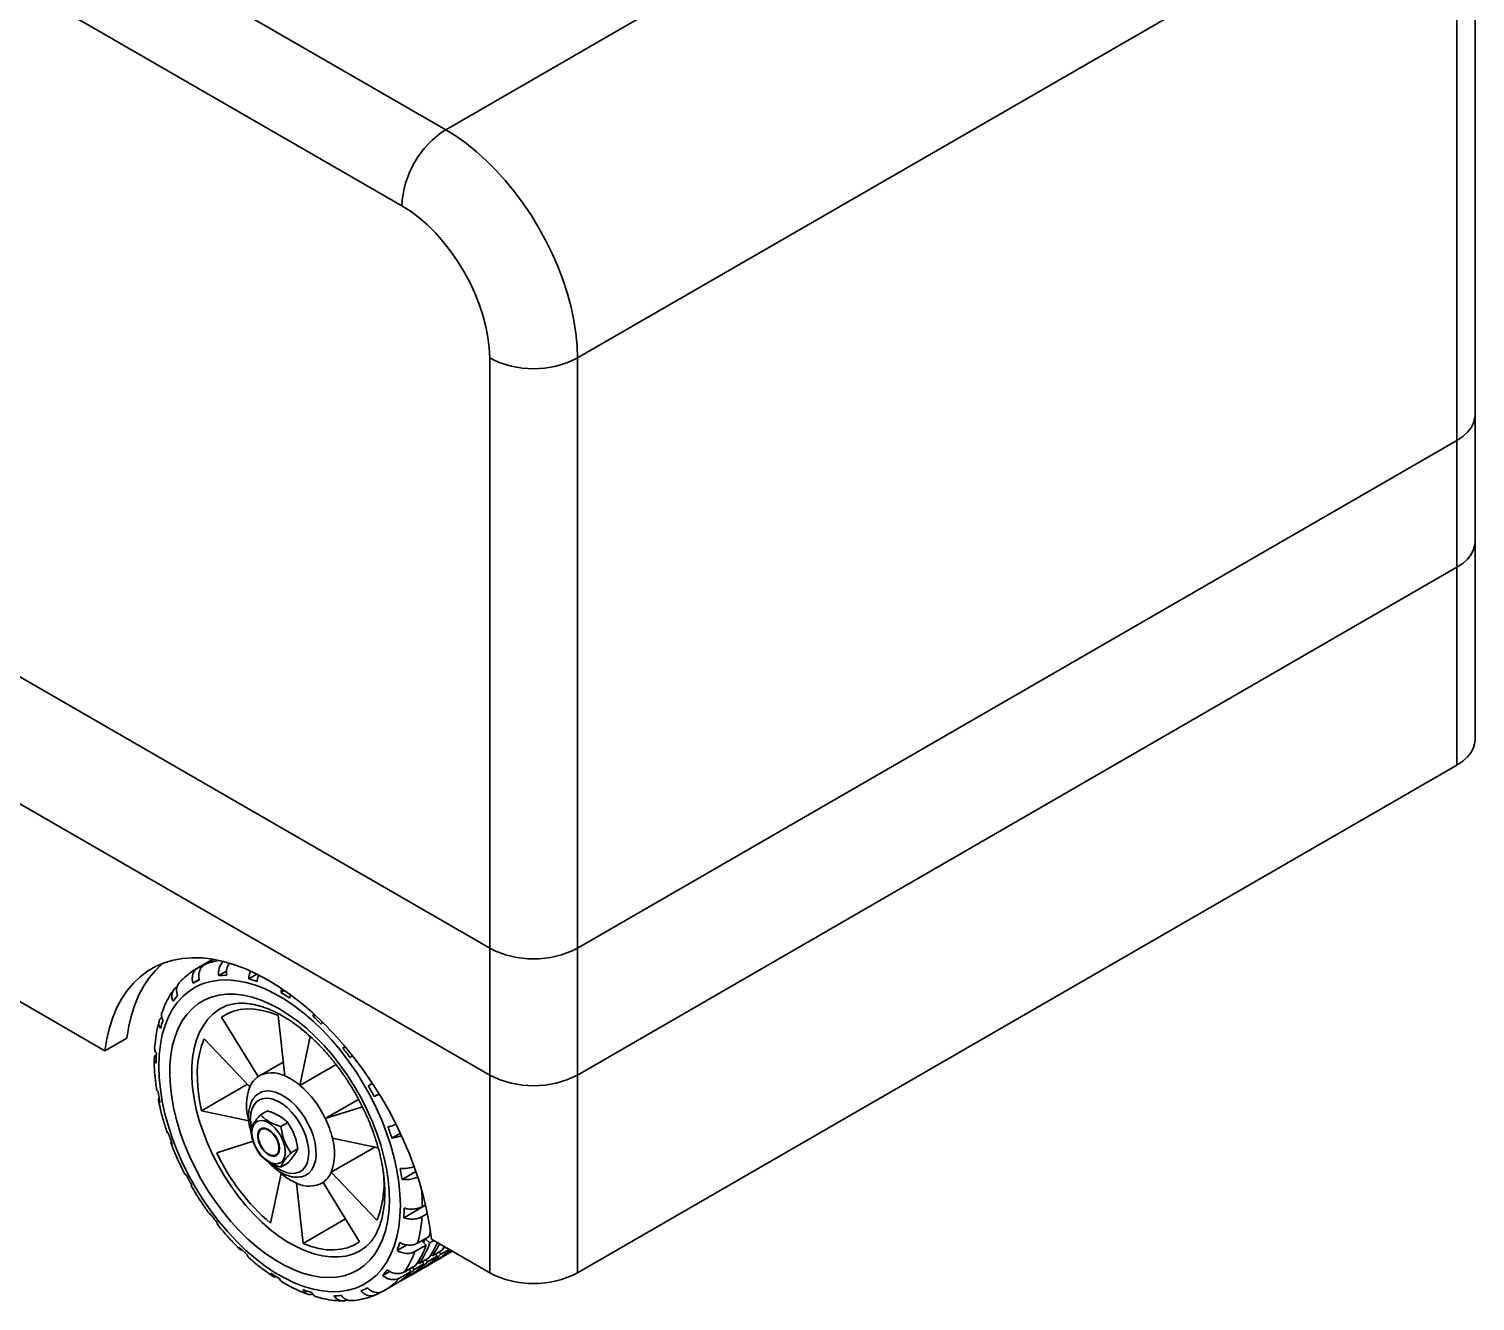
# Model space of a CAD drawing. Header units: millimetres. Extents: x 0 to 4412, y -498 to 1086.
# Drawn here: x 4273.3 to 4366.4, y 310.4 to 392.3 of the extents above; entities that cross this region are included whole.
import ezdxf

# ---------------------------------------------------------------- set-up
doc = ezdxf.new("R2010")
doc.units = ezdxf.units.MM
doc.header["$LTSCALE"] = 1.8

msp = doc.modelspace()

# ---------------------------------------------------------------- linework, layer by layer
at = {"color": 7, "linetype": 'Continuous', "lineweight": 30}
for p, q in [((4181.3344, 454.394), (4300.1284, 385.8157)), ((4297.3, 380.9167), (4181.3344, 447.8622)), ((4366.4104, 367.4387), (4366.4104, 405.4405)), ((4302.9568, 333.1169), (4181.3344, 403.328)), ((4302.9568, 333.1169), (4181.3344, 403.328)), ((4365.2388, 403.8077), (4308.6137, 371.1187)), ((4365.2388, 365.8059), (4365.2388, 403.8077)), ((4300.1284, 385.8157), (4325.8678, 400.6747)), ((4181.3344, 395.1626), (4302.9568, 324.9515)), ((4302.9568, 324.9515), (4181.3344, 395.1626)), ((4302.9568, 333.1169), (4302.9568, 371.1187)), ((4308.6137, 371.1187), (4308.6137, 333.1169)), ((4204.5531, 369.0208), (4278.1812, 326.5162)), ((4366.4104, 359.2733), (4366.4104, 367.4387)), ((4308.6137, 333.1169), (4365.2388, 365.8059)), ((4308.6137, 333.1169), (4365.2388, 365.8059)), ((4365.2388, 357.6405), (4365.2388, 365.8059)), ((4366.4104, 346.5353), (4366.4104, 359.2733)), ((4308.6137, 324.9515), (4365.2388, 357.6405)), ((4308.6137, 324.9515), (4365.2388, 357.6405)), ((4365.2388, 344.9025), (4365.2388, 357.6405)), ((4308.6137, 312.2135), (4365.2388, 344.9025)), ((4302.9568, 324.9515), (4302.9568, 333.1169)), ((4308.6137, 333.1169), (4308.6137, 324.9515)), ((4284.1324, 331.8355), (4284.1737, 331.8591)), ((4284.8715, 332.2621), (4284.136, 331.8376)), ((4284.1737, 331.8591), (4284.9092, 332.2836)), ((4284.6028, 332.068), (4285.1778, 332.3999)), ((4284.8715, 332.2621), (4284.9092, 332.2836)), ((4284.9257, 332.2544), (4284.9092, 332.2836)), ((4285.1255, 332.4087), (4285.0978, 332.3927)), ((4285.1399, 332.4063), (4285.152, 332.385)), ((4285.506, 331.3559), (4286.0124, 331.6482)), ((4283.8439, 330.8606), (4284.2506, 331.0953)), ((4287.4375, 331.1492), (4287.9655, 331.454)), ((4289.5069, 330.2547), (4289.7474, 330.3935)), ((4290.0641, 329.9067), (4290.1377, 330.0859)), ((4286.0882, 328.9126), (4285.6922, 328.684)), ((4289.7574, 324.8992), (4289.3332, 328.7858)), ((4291.6423, 328.8483), (4291.5731, 328.7332)), ((4291.5731, 328.7332), (4291.712, 328.8134)), ((4285.6922, 328.684), (4288.044, 324.8513)), ((4292.1054, 328.2339), (4292.1903, 328.3561)), ((4278.1812, 326.5162), (4279.5954, 327.3326)), ((4287.5186, 324.1962), (4284.5757, 327.292)), ((4291.4067, 327.4273), (4290.7388, 324.2863)), ((4293.6194, 326.8111), (4293.4952, 326.6884)), ((4293.4952, 326.6884), (4293.652, 326.7789)), ((4293.9664, 326.0719), (4294.1043, 326.1923)), ((4289.6602, 325.7891), (4288.135, 324.9088)), ((4293.0613, 325.6267), (4290.7388, 324.2863)), ((4287.3687, 324.3539), (4284.4081, 322.6451)), ((4302.9568, 312.2135), (4302.9568, 324.9515)), ((4308.6137, 324.9515), (4308.6137, 312.2135)), ((4287.7926, 323.5053), (4287.8265, 323.5479)), ((4294.5139, 323.3828), (4292.3733, 322.1474)), ((4295.5203, 323.568), (4295.8339, 323.7489)), ((4284.4081, 322.6451), (4287.4397, 322.0095)), ((4288.1981, 322.3877), (4288.6419, 322.6438)), ((4292.3733, 322.1474), (4294.7624, 322.8975)), ((4282.2586, 321.2173), (4282.1773, 321.2816)), ((4289.5043, 321.6342), (4289.9482, 321.8904)), ((4287.7323, 320.6902), (4285.3771, 319.9507)), ((4295.7797, 320.2608), (4292.8293, 320.8794)), ((4296.6612, 320.8928), (4297.2057, 321.2071)), ((4290.158, 319.9507), (4290.6019, 320.2068)), ((4295.5506, 320.3088), (4292.7504, 318.6926)), ((4283.3995, 318.5422), (4283.3534, 318.5365)), ((4288.8504, 315.4056), (4289.5302, 318.6026)), ((4289.5302, 318.6026), (4289.336, 318.7722)), ((4289.5055, 319.0206), (4289.9493, 319.2767)), ((4292.7504, 318.6926), (4295.6933, 315.5969)), ((4297.3113, 318.2287), (4298.2045, 318.7442)), ((4290.5116, 317.9897), (4290.9358, 314.1031)), ((4292.134, 317.98), (4292.2273, 318.0339)), ((4294.5768, 314.2049), (4292.225, 318.0376)), ((4284.9534, 316.0383), (4284.9445, 315.9704)), ((4297.4264, 315.7572), (4298.8299, 316.5673)), ((4298.5948, 315.8232), (4298.9472, 316.0265)), ((4298.6186, 316.4829), (4298.8223, 316.6004)), ((4293.6707, 315.6816), (4290.9358, 314.1031)), ((4299.1552, 314.7896), (4299.1206, 314.8209)), ((4296.9986, 313.6468), (4297.6442, 314.0195)), ((4298.1416, 313.5811), (4298.8771, 314.0056)), ((4298.3155, 314.124), (4299.051, 314.5485)), ((4298.8771, 314.0056), (4298.5913, 314.2832)), ((4298.8176, 314.4138), (4299.1034, 314.1362)), ((4299.1034, 314.1362), (4299.3648, 314.2871)), ((4299.205, 314.3794), (4302.9568, 312.2135)), ((4300.1139, 313.7988), (4300.0395, 313.8929)), ((4300.142, 313.8384), (4300.1139, 313.7988)), ((4298.4166, 312.8192), (4298.3423, 312.9134)), ((4298.4166, 312.8192), (4299.0389, 313.1784)), ((4298.7268, 312.7892), (4298.6184, 312.9357)), ((4298.792, 312.5859), (4299.4143, 312.9451)), ((4298.8447, 313.0663), (4298.9531, 312.9198)), ((4298.9531, 312.9198), (4299.5754, 313.279)), ((4299.2652, 313.309), (4299.1909, 313.4031)), ((4299.2652, 313.309), (4299.8876, 313.6682)), ((4299.5754, 313.279), (4299.467, 313.4255)), ((4299.603, 313.0542), (4299.6002, 313.0592)), ((4299.6406, 313.0757), (4300.3761, 313.5002)), ((4299.6933, 313.5561), (4299.8017, 313.4096)), ((4299.8017, 313.4096), (4300.3434, 313.7222)), ((4300.1139, 313.7988), (4300.1623, 313.8267)), ((4296.057, 312.0412), (4296.5217, 312.3095)), ((4297.0947, 311.6063), (4297.7171, 311.9655)), ((4297.1427, 311.8749), (4297.8782, 312.2994)), ((4297.4548, 312.2641), (4298.1903, 312.6886)), ((4297.8782, 312.2994), (4297.7698, 312.4459)), ((4297.9057, 312.0747), (4297.9029, 312.0796)), ((4297.9434, 312.0961), (4298.5657, 312.4553)), ((4297.9961, 312.5765), (4298.1045, 312.43)), ((4298.1045, 312.43), (4298.7268, 312.7892)), ((4298.7543, 312.5645), (4298.7515, 312.5694)), ((4296.0857, 311.0322), (4296.136, 311.0591)), ((4296.133, 311.0513), (4296.8684, 311.4757)), ((4297.0571, 311.5849), (4297.0543, 311.5898)), ((4295.6662, 310.8208), (4295.9395, 310.9786))]:
    msp.add_line(p, q, dxfattribs=at)
at = {"color": 7, "linetype": 'Continuous', "lineweight": 30, "flags": 128}
for points in [[(4300.1284, 385.8157), (4300.7941, 385.4011), (4301.4558, 384.9288), (4302.1092, 384.4014), (4302.7505, 383.8224), (4303.3756, 383.1953), (4303.9806, 382.5239), (4304.5619, 381.8123), (4305.1159, 381.0651), (4305.6391, 380.2867), (4306.1284, 379.482), (4306.5806, 378.656), (4306.9931, 377.8137), (4307.3633, 376.9603), (4307.6888, 376.1011), (4307.9678, 375.2413), (4308.1984, 374.3864), (4308.3792, 373.5415), (4308.5092, 372.7119), (4308.5875, 371.9026), (4308.6137, 371.1187)], [(4297.3, 380.9167), (4297.8544, 380.5652), (4298.4036, 380.1541), (4298.9421, 379.6875), (4299.4647, 379.1698), (4299.9666, 378.606), (4300.4427, 378.0015), (4300.8886, 377.3622), (4301.3, 376.6943), (4301.6728, 376.0041), (4302.0035, 375.2983), (4302.2889, 374.5837), (4302.5262, 373.8671), (4302.7132, 373.1556), (4302.8481, 372.4559), (4302.9296, 371.7747), (4302.9568, 371.1187)], [(4366.4104, 367.4387), (4366.4002, 367.274), (4366.3189, 366.9479), (4366.1581, 366.6318), (4365.9211, 366.3321), (4365.6125, 366.0549), (4365.2388, 365.8059)], [(4365.2388, 365.8059), (4365.6125, 366.0549), (4365.9211, 366.3321), (4366.1581, 366.6318), (4366.3189, 366.9479), (4366.4002, 367.274), (4366.4104, 367.4387)], [(4365.2388, 357.6405), (4365.6125, 357.8895), (4365.9211, 358.1667), (4366.1581, 358.4664), (4366.3189, 358.7825), (4366.4002, 359.1086), (4366.4104, 359.2733)], [(4366.4104, 359.2733), (4366.4002, 359.1086), (4366.3189, 358.7825), (4366.1581, 358.4664), (4365.9211, 358.1667), (4365.6125, 357.8895), (4365.2388, 357.6405)], [(4366.4104, 346.5353), (4366.4002, 346.3706), (4366.3189, 346.0444), (4366.1581, 345.7283), (4365.9211, 345.4286), (4365.6125, 345.1515), (4365.2388, 344.9025)], [(4278.1812, 326.5162), (4278.3025, 327.2723), (4278.4724, 327.9889), (4278.6902, 328.6626), (4278.9548, 329.2901), (4279.265, 329.8686), (4279.6193, 330.3954), (4280.0161, 330.8679), (4280.4536, 331.2841), (4280.9296, 331.6418), (4281.4419, 331.9395), (4281.9882, 332.1758), (4282.5658, 332.3496), (4283.1722, 332.4599), (4283.8044, 332.5064), (4284.4594, 332.4888), (4285.1343, 332.4072), (4285.8259, 332.262), (4286.5308, 332.0538), (4287.2459, 331.7837), (4287.9678, 331.4528), (4288.6931, 331.0628), (4289.4183, 330.6155), (4290.1402, 330.1129), (4290.8553, 329.5574), (4291.5602, 328.9516), (4292.2518, 328.2984), (4292.9267, 327.6008), (4293.5818, 326.8621), (4294.2139, 326.0856), (4294.8203, 325.2752), (4295.398, 324.4345), (4295.9442, 323.5675), (4296.4566, 322.6783), (4296.9326, 321.7709), (4297.37, 320.8498), (4297.7668, 319.9191), (4298.1211, 318.9832), (4298.4313, 318.0466), (4298.6959, 317.1135), (4298.9137, 316.1884), (4299.0836, 315.2756), (4299.205, 314.3794)], [(4279.5954, 327.3326), (4279.7167, 328.0888), (4279.8866, 328.8053), (4280.1044, 329.479), (4280.369, 330.1065), (4280.6792, 330.685), (4281.0335, 331.2118), (4281.4303, 331.6843), (4281.8678, 332.1005), (4281.9342, 332.1558)], [(4284.912, 332.2786), (4284.9915, 332.3292), (4285.1355, 332.4142)], [(4296.3156, 321.2288), (4296.0027, 322.0361), (4295.6472, 322.8369), (4295.2513, 323.626), (4294.8177, 324.3983), (4294.3491, 325.1489), (4293.8486, 325.8727), (4293.3194, 326.5652), (4292.765, 327.2218), (4292.1889, 327.8383), (4291.5949, 328.4107), (4290.9869, 328.9352), (4290.3687, 329.4086), (4289.7445, 329.8276), (4289.1182, 330.1896), (4288.4938, 330.4923), (4287.8756, 330.7336), (4287.2674, 330.9121), (4286.6732, 331.0265), (4286.0969, 331.0761), (4285.5421, 331.0606), (4285.0126, 330.98), (4284.5117, 330.835), (4284.0427, 330.6265), (4283.6086, 330.3557), (4283.2122, 330.0245), (4282.8562, 329.635), (4282.5427, 329.1898), (4282.2739, 328.6917), (4282.0515, 328.1439), (4281.877, 327.55), (4281.7514, 326.9139), (4281.6756, 326.2397), (4281.65, 325.5317), (4281.6749, 324.7945), (4281.7501, 324.033), (4281.8751, 323.2521), (4282.049, 322.4568), (4282.2708, 321.6522), (4282.539, 320.8437), (4282.8519, 320.0364), (4283.2074, 319.2357), (4283.6033, 318.4465), (4284.0369, 317.6742), (4284.5055, 316.9237), (4285.006, 316.1999), (4285.5352, 315.5074), (4286.0896, 314.8508), (4286.6657, 314.2343), (4287.2597, 313.6619), (4287.8677, 313.1373), (4288.4859, 312.664), (4289.1101, 312.2449), (4289.7365, 311.8829), (4290.3608, 311.5803), (4290.979, 311.3389), (4291.5872, 311.1605), (4292.1814, 311.0461), (4292.7577, 310.9965), (4293.3125, 311.012), (4293.842, 311.0925), (4294.3429, 311.2375), (4294.8119, 311.4461), (4295.246, 311.7168), (4295.6424, 312.048), (4295.9984, 312.4375), (4296.3119, 312.8828), (4296.5807, 313.3809), (4296.8031, 313.9287), (4296.9776, 314.5225), (4297.1032, 315.1587), (4297.179, 315.8329), (4297.2046, 316.5409), (4297.1797, 317.278), (4297.1045, 318.0395), (4296.9796, 318.8205), (4296.8056, 319.6158), (4296.5838, 320.4203), (4296.3156, 321.2288)], [(4295.6894, 321.2113), (4295.9421, 320.447), (4296.1491, 319.6867), (4296.309, 318.9359), (4296.4206, 318.1999), (4296.4831, 317.4837), (4296.4962, 316.7925), (4296.4596, 316.131), (4296.3738, 315.504), (4296.2392, 314.9157), (4296.0568, 314.3704), (4295.828, 313.8718), (4295.5542, 313.4235), (4295.2375, 313.0286), (4294.88, 312.6899), (4294.4842, 312.4097), (4294.053, 312.19), (4293.5894, 312.0323), (4293.0965, 311.9378), (4292.5779, 311.9072), (4292.0372, 311.9405), (4291.4782, 312.0377), (4290.9049, 312.198), (4290.3211, 312.4203), (4289.7311, 312.703), (4289.139, 313.0442), (4288.5488, 313.4414), (4287.9649, 313.8919), (4287.3912, 314.3925), (4286.8318, 314.9397), (4286.2906, 315.5297), (4285.7713, 316.1583), (4285.2778, 316.8211), (4284.8133, 317.5135), (4284.3812, 318.2306), (4283.9845, 318.9673), (4283.626, 319.7186), (4283.3082, 320.4792), (4283.0332, 321.2436), (4282.8032, 322.0066), (4282.6196, 322.7627), (4282.4837, 323.5068), (4282.3966, 324.2335), (4282.3588, 324.9379), (4282.3705, 325.6148), (4282.4318, 326.2596), (4282.5421, 326.8678), (4282.7007, 327.4351), (4282.9065, 327.9575), (4283.158, 328.4314), (4283.4536, 328.8533), (4283.791, 329.2205), (4284.1679, 329.5302), (4284.5817, 329.7804), (4285.0296, 329.9692), (4285.5082, 330.0954), (4286.0144, 330.158), (4286.5445, 330.1567), (4287.0948, 330.0914), (4287.6615, 329.9625), (4288.2406, 329.7711), (4288.828, 329.5184), (4289.4196, 329.2062), (4290.0112, 328.8366), (4290.5988, 328.4124), (4291.1781, 327.9364), (4291.7452, 327.4121), (4292.296, 326.843), (4292.8266, 326.2331), (4293.3335, 325.5869), (4293.8129, 324.9087), (4294.2616, 324.2033), (4294.6763, 323.4757), (4295.0543, 322.7311), (4295.3928, 321.9745), (4295.6894, 321.2113)], [(4285.6592, 329.2528), (4285.5053, 329.1596), (4285.1375, 328.8797), (4284.8089, 328.5416), (4284.5219, 328.148), (4284.2789, 327.7019), (4284.0817, 327.2068), (4283.9319, 326.6667), (4283.8306, 326.0856), (4283.7786, 325.4683), (4283.7764, 324.8194), (4283.824, 324.1442), (4283.9209, 323.4478), (4284.0665, 322.7357), (4284.2596, 322.0135), (4284.4986, 321.2869)], [(4289.3332, 328.7858), (4288.8171, 328.9769), (4288.3111, 329.1107), (4287.8189, 329.1862), (4287.3444, 329.2028), (4286.8911, 329.1603), (4286.4625, 329.0591), (4286.0618, 328.8999), (4285.6922, 328.684)], [(4284.5757, 327.292), (4284.3978, 326.8252), (4284.2636, 326.3174), (4284.174, 325.7725), (4284.1298, 325.1947), (4284.1313, 324.5884), (4284.1784, 323.9581), (4284.271, 323.3087), (4284.4081, 322.6451)], [(4291.092, 321.0828), (4290.9257, 321.4816), (4290.7185, 321.8681), (4290.476, 322.232), (4290.205, 322.5633), (4289.9128, 322.853), (4289.6073, 323.093), (4289.2969, 323.277), (4288.9901, 323.3999), (4288.6952, 323.4582), (4288.4202, 323.4505), (4288.1728, 323.377), (4287.9595, 323.2396), (4287.7863, 323.0421), (4287.6579, 322.7899), (4287.5777, 322.4899), (4287.5479, 322.1502), (4287.5695, 321.7801), (4287.5979, 321.5944)], [(4287.8265, 323.5479), (4287.8423, 323.5665), (4288.0459, 323.7478), (4288.2866, 323.8683), (4288.5587, 323.9251), (4288.856, 323.917), (4289.1713, 323.844), (4289.4975, 323.708), (4289.8267, 323.5122), (4290.1513, 323.261), (4290.4636, 322.9604), (4290.7564, 322.6174), (4291.0228, 322.2401), (4291.2565, 321.8373), (4291.4521, 321.4185), (4291.6049, 320.9935), (4291.7115, 320.5722), (4291.7692, 320.1645), (4291.7768, 319.7799), (4291.7341, 319.4276), (4291.642, 319.1157), (4291.5028, 318.8515), (4291.3196, 318.6413), (4291.0968, 318.49), (4290.8396, 318.401), (4290.802, 318.3938)], [(4284.4986, 321.2869), (4284.7818, 320.5615), (4285.1068, 319.843), (4285.4712, 319.137), (4285.8721, 318.4491), (4286.3063, 317.7847), (4286.7705, 317.1489), (4287.2611, 316.5467), (4287.7741, 315.9828), (4288.3056, 315.4617), (4288.8514, 314.9874), (4289.4072, 314.5637), (4289.9688, 314.1937), (4290.5316, 313.8806), (4291.0914, 313.6266), (4291.6436, 313.4338), (4292.184, 313.3038), (4292.7084, 313.2374), (4293.2127, 313.2352), (4293.6928, 313.2973), (4294.1451, 313.4232), (4294.5661, 313.6119), (4294.6651, 313.6681)], [(4287.6419, 321.2501), (4287.6672, 320.9678), (4287.7418, 320.6696), (4287.8621, 320.3695), (4288.0225, 320.0814), (4288.2156, 319.819), (4288.4322, 319.5944), (4288.6623, 319.4181), (4288.8951, 319.2984), (4289.1197, 319.2408), (4289.3257, 319.2482), (4289.5033, 319.32), (4289.6443, 319.4531), (4289.7421, 319.641), (4289.7921, 319.8752), (4289.792, 320.1445), (4289.7417, 320.4365), (4289.6437, 320.7374), (4289.5025, 321.0332), (4289.3247, 321.31), (4289.1187, 321.555), (4288.894, 321.7566), (4288.6612, 321.9055), (4288.4311, 321.9947), (4288.2146, 322.0199), (4288.0217, 321.9801), (4287.8614, 321.877), (4287.7413, 321.7156), (4287.667, 321.5033), (4287.6419, 321.2501)], [(4289.4271, 320.2199), (4289.4009, 320.4553), (4289.3242, 320.7036), (4289.2027, 320.9462), (4289.0454, 321.1653), (4288.864, 321.3445), (4288.6719, 321.4706), (4288.4834, 321.5342), (4288.3124, 321.5306), (4288.1717, 321.4601), (4288.0716, 321.3279), (4288.0197, 321.1438), (4288.0197, 320.9214), (4288.0716, 320.6773), (4288.1717, 320.4295), (4288.3124, 320.1965), (4288.4834, 319.9954), (4288.6719, 319.8413), (4288.864, 319.7456), (4289.0454, 319.7153), (4289.2027, 319.7527), (4289.3242, 319.855), (4289.4009, 320.0147), (4289.4271, 320.2199)], [(4288.0488, 321.0153), (4288.0736, 321.2102), (4288.1464, 321.3619), (4288.2617, 321.4591), (4288.411, 321.4948), (4288.5832, 321.4661), (4288.7656, 321.3753), (4288.9446, 321.2291), (4289.1069, 321.0384), (4289.2406, 320.8171), (4289.3357, 320.5819), (4289.3851, 320.3501), (4289.3852, 320.1389), (4289.336, 319.964), (4289.2411, 319.8384), (4289.1075, 319.7713), (4288.9452, 319.7678), (4288.7663, 319.8281), (4288.5839, 319.9477), (4288.4116, 320.1177), (4288.2622, 320.3257), (4288.1468, 320.556), (4288.0738, 320.7918), (4288.0488, 321.0153)], [(4288.9389, 319.2222), (4288.9418, 319.2196), (4289.2473, 318.9795), (4289.5577, 318.7956), (4289.8645, 318.6727), (4290.1595, 318.6143), (4290.4344, 318.622), (4290.6819, 318.6955), (4290.8951, 318.8329), (4291.0683, 319.0304), (4291.1968, 319.2826), (4291.2769, 319.5827), (4291.3067, 319.9224), (4291.2851, 320.2924), (4291.2129, 320.6828), (4291.092, 321.0828)], [(4299.1341, 314.8794), (4299.1028, 314.7473), (4299.051, 314.5485)], [(4290.9358, 314.1031), (4291.4519, 313.912), (4291.9579, 313.7781), (4292.4501, 313.7027), (4292.9246, 313.6861), (4293.3779, 313.7286), (4293.8065, 313.8298), (4294.2072, 313.989), (4294.5768, 314.2049)], [(4298.7794, 314.3918), (4298.7284, 314.2611), (4298.6957, 314.1818)], [(4300.0417, 313.8963), (4299.9889, 313.815), (4299.8876, 313.6682)], [(4300.3761, 313.5002), (4300.4824, 313.5637), (4300.547, 313.6046)]]:
    msp.add_lwpolyline(points, dxfattribs=at)
at = {"color": 7, "linetype": 'Continuous', "lineweight": 30}
for centre, radius, start, end in [((4303.417, 380.651), 6.1228, 122.487128, 177.512872), ((4305.7852, 376.5501), 6.1237, 242.491426, 297.508574), ((4305.7852, 338.5483), 6.1237, 242.491426, 297.508574), ((4305.7852, 338.5483), 6.1237, 242.491426, 297.508574), ((4286.2306, 328.1289), 4.2622, 99.518102, 112.451618), ((4285.704, 327.5612), 3.7875, 112.509414, 119.413149), ((4285.8873, 326.5572), 4.8138, 88.659499, 94.543098), ((4285.4619, 323.9933), 7.4237, 70.158565, 74.566049), ((4286.0824, 327.1811), 4.3249, 138.109303, 144.42844), ((4283.7981, 320.494), 11.3076, 56.348233, 59.677385), ((4281.2355, 317.1784), 15.5042, 45.485072, 48.182407), ((4287.9755, 326.2381), 6.4503, 159.819311, 164.659853), ((4291.4807, 325.677), 10.0102, 176.128296, 179.739282), ((4278.9277, 315.0677), 18.6348, 36.193843, 38.57988), ((4288.9437, 323.3349), 1.7632, 62.519445, 120.683152), ((4290.7996, 322.9831), 3.4981, 159.707829, 196.159749), ((4288.9444, 323.5909), 1.549, 125.541908, 156.995836), ((4288.1586, 321.2471), 3.9867, 49.668963, 66.356656), ((4286.5479, 319.3896), 6.4452, 25.332968, 49.440755), ((4278.1898, 314.55), 19.5364, 27.490335, 29.802377), ((4305.7852, 330.3829), 6.1237, 242.491426, 297.508574), ((4305.7852, 330.3829), 6.1237, 242.491426, 297.508574), ((4295.7003, 325.9859), 14.2482, 188.493639, 191.347269), ((4286.7197, 319.3982), 6.2865, 13.627677, 25.932285), ((4279.7308, 315.2107), 17.8585, 18.552629, 21.007333), ((4299.189, 326.8995), 17.8585, 198.552629, 201.007333), ((4289.4693, 319.9058), 3.4981, 339.707829, 16.159749), ((4297.756, 325.8109), 13.696, 205.332968, 229.440755), ((4300.73, 327.5602), 19.5364, 207.490335, 209.802377), ((4292.1104, 321.6418), 3.9867, 229.668963, 246.356656), ((4291.3246, 319.298), 1.549, 305.541908, 336.995836), ((4289.6879, 317.9962), 6.4669, 338.222035, 7.358531), ((4283.2194, 316.1243), 14.2482, 8.493639, 11.347269), ((4291.3252, 319.554), 1.7632, 242.519445, 300.683152), ((4286.4822, 316.5355), 12.1366, 359.751475, 4.828877), ((4299.9921, 327.0425), 18.6348, 216.193843, 218.57988), ((4287.4391, 316.4332), 10.0102, 356.128296, 359.739282), ((4290.0322, 316.3583), 8.5793, 344.904642, 356.423976), ((4297.6843, 324.9318), 15.5042, 225.485072, 228.182407), ((4290.9443, 315.872), 6.4503, 339.819311, 344.659853), ((4293.6841, 315.8759), 5.5196, 324.727684, 340.192958), ((4293.9104, 316.0065), 5.5196, 324.727684, 340.192958), ((4294.7022, 316.2648), 5.3229, 324.561111, 336.673803), ((4295.0315, 316.3315), 5.2019, 324.47663, 334.368076), ((4292.9486, 315.4514), 5.5196, 324.727684, 340.192958), ((4295.878, 315.6592), 4.1183, 299.495879, 318.303974), ((4296.498, 316.0208), 4.1217, 300.110309, 318.300247), ((4296.7267, 316.149), 4.1183, 299.495879, 318.303974), ((4297.3525, 316.5021), 4.1114, 300.098909, 317.183438), ((4297.6043, 316.5973), 4.0679, 299.427451, 314.012978), ((4295.1217, 321.6162), 11.3076, 236.348233, 239.677385), ((4292.8374, 314.929), 4.3249, 318.109303, 324.42844), ((4294.8007, 315.0413), 4.1217, 300.110309, 318.300247), ((4295.0294, 315.1694), 4.1183, 299.495879, 318.303974), ((4295.6493, 315.5311), 4.1217, 300.110309, 318.300247), ((4305.7852, 317.6449), 6.1237, 242.491426, 297.508574), ((4293.4579, 318.1169), 7.4237, 250.158565, 254.566049), ((4293.2158, 314.5489), 3.7875, 292.509414, 299.413149), ((4294.0649, 314.6171), 4.1222, 300.190382, 318.299748), ((4293.0325, 315.5529), 4.8138, 268.659499, 274.543098)]:
    msp.add_arc(centre, radius, start, end, dxfattribs=at)
for points, knots in [([(4284.1337, 331.8318), (4284.1106, 331.8199), (4283.9265, 331.725), (4283.6129, 331.493), (4283.2451, 331.1886), (4283.0468, 330.9648), (4282.9706, 330.8788)], [0, 0, 0, 0, 0.0519141, 0.4133754, 0.774658, 1, 1, 1, 1]), ([(4284.1737, 331.8591), (4284.0995, 331.8036), (4283.9512, 331.6925), (4283.8257, 331.4206), (4283.7886, 331.1316), (4283.8272, 330.9421), (4283.8439, 330.8606)], [0, 0, 0, 0, 0.2663104, 0.532652, 0.7989975, 1, 1, 1, 1]), ([(4284.254, 331.0602), (4284.2369, 331.1702), (4284.2026, 331.3902), (4284.2742, 331.6992), (4284.4134, 331.9345), (4284.5458, 332.0279), (4284.6028, 332.068)], [0, 0, 0, 0, 0.2663252, 0.5326844, 0.7990368, 1, 1, 1, 1]), ([(4285.7788, 332.2441), (4285.7604, 332.2291), (4285.6686, 332.1546), (4285.5632, 331.9332), (4285.4891, 331.6385), (4285.5009, 331.4409), (4285.506, 331.3559)], [0, 0, 0, 0, 0.0837353, 0.4163547, 0.7489789, 1, 1, 1, 1]), ([(4285.9999, 331.3697), (4285.9994, 331.4819), (4285.9986, 331.7063), (4286.0793, 331.9793), (4286.1702, 332.0991), (4286.2001, 332.1385)], [0, 0, 0, 0, 0.4015144, 0.8030787, 1, 1, 1, 1]), ([(4287.5558, 331.626), (4287.5241, 331.5508), (4287.4594, 331.3973), (4287.4449, 331.233), (4287.4375, 331.1492)], [0, 0, 0, 0, 0.490092, 1, 1, 1, 1]), ([(4282.8142, 330.6248), (4282.7413, 330.5704), (4282.5955, 330.4615), (4282.4897, 330.2071), (4282.4791, 329.9415), (4282.5388, 329.7706), (4282.5645, 329.697)], [0, 0, 0, 0, 0.2663104, 0.532652, 0.7989975, 1, 1, 1, 1]), ([(4282.8628, 330.0689), (4282.8334, 330.1692), (4282.7746, 330.3698), (4282.8118, 330.6621), (4282.9145, 330.8094), (4282.9654, 330.8824)], [0, 0, 0, 0, 0.3349551, 0.66995748, 1, 1, 1, 1]), ([(4287.9816, 330.9762), (4287.9945, 331.0877), (4288.0107, 331.229), (4288.0733, 331.356), (4288.0866, 331.3828)], [0, 0, 0, 0, 0.7887842, 1, 1, 1, 1]), ([(4282.6164, 330.4373), (4282.5745, 330.3822), (4282.4176, 330.1754), (4282.192, 329.7695), (4281.9817, 329.3429), (4281.8882, 329.0707), (4281.862, 328.9942)], [0, 0, 0, 0, 0.1312517, 0.4918954, 0.8571307, 1, 1, 1, 1]), ([(4289.5871, 330.4897), (4289.5862, 330.488), (4289.5447, 330.4122), (4289.5256, 330.3325), (4289.5069, 330.2547)], [0, 0, 0, 0, 0.0230438, 1, 1, 1, 1]), ([(4281.9212, 328.4634), (4281.8849, 328.5481), (4281.8123, 328.7176), (4281.8082, 328.9073), (4281.8562, 328.9864), (4281.8612, 328.9946)], [0, 0, 0, 0, 0.47261597, 0.94531264, 1, 1, 1, 1]), ([(4285.6565, 329.2455), (4285.7452, 329.2936), (4285.9458, 329.4024), (4286.2953, 329.5076), (4286.6967, 329.5716), (4287.1217, 329.579), (4287.5656, 329.5334), (4288.0271, 329.4352), (4288.5043, 329.2851), (4288.9951, 329.0831), (4289.4964, 328.8296), (4290.0046, 328.5255), (4290.5159, 328.1721), (4291.0262, 327.7713), (4291.5316, 327.3254), (4292.028, 326.8372), (4292.5115, 326.3099), (4292.9782, 325.7471), (4293.4246, 325.1529), (4293.8471, 324.5313), (4294.2425, 323.8869), (4294.608, 323.2246), (4294.9401, 322.5491), (4295.2247, 321.8993), (4295.3829, 321.4757), (4295.4556, 321.2811)], [0, 0, 0, 0, 0.0392355, 0.0887751, 0.136818, 0.1829984, 0.227721, 0.2715035, 0.3147473, 0.3577225, 0.4005995, 0.4434675, 0.4863805, 0.5293742, 0.572463, 0.6156475, 0.6589203, 0.7022693, 0.7456796, 0.7891351, 0.8326189, 0.8761137, 0.9195996, 0.9630557, 1, 1, 1, 1]), ([(4281.6763, 328.4157), (4281.6386, 328.2793), (4281.543, 327.9331), (4281.4423, 327.35), (4281.4022, 326.8918), (4281.3825, 326.6665)], [0, 0, 0, 0, 0.2483828, 0.6304187, 1, 1, 1, 1]), ([(4281.8466, 328.6721), (4281.815, 328.6476), (4281.7138, 328.5689), (4281.6464, 328.3775), (4281.6501, 328.149), (4281.7235, 328.006), (4281.755, 327.9445)], [0, 0, 0, 0, 0.14145071, 0.45311846, 0.76479073, 1, 1, 1, 1]), ([(4281.3597, 325.9951), (4281.3588, 325.9684), (4281.3496, 325.7001), (4281.3793, 325.168), (4281.4287, 324.5434), (4281.4895, 324.163), (4281.5085, 324.0439)], [0, 0, 0, 0, 0.0429953, 0.4327, 0.8223324, 1, 1, 1, 1]), ([(4281.4906, 326.2754), (4281.4787, 326.2661), (4281.3999, 326.2047), (4281.351, 326.0587), (4281.3582, 325.8758), (4281.4368, 325.7686), (4281.4706, 325.7226)], [0, 0, 0, 0, 0.0604467, 0.4015203, 0.7425988, 1, 1, 1, 1]), ([(4281.4934, 326.3529), (4281.4471, 326.4191), (4281.3758, 326.5214), (4281.3905, 326.6279), (4281.3956, 326.6655)], [0, 0, 0, 0, 0.6479486, 1, 1, 1, 1]), ([(4295.3957, 324.4012), (4295.3749, 324.3895), (4295.2815, 324.337), (4295.2033, 324.2935), (4295.1424, 324.2598)], [0, 0, 0, 0, 0.2225821, 1, 1, 1, 1]), ([(4281.6084, 323.8814), (4281.5598, 323.9235), (4281.5024, 323.9731), (4281.5103, 324.0348), (4281.5115, 324.0442)], [0, 0, 0, 0, 0.8478562, 1, 1, 1, 1]), ([(4281.6784, 323.4815), (4281.6613, 323.4579), (4281.6073, 323.3835), (4281.6274, 323.2766), (4281.6996, 323.2108), (4281.7307, 323.1825)], [0, 0, 0, 0, 0.2088494, 0.6597326, 1, 1, 1, 1]), ([(4281.6348, 323.3201), (4281.6673, 323.1565), (4281.7519, 322.73), (4281.9313, 322.0485), (4282.0978, 321.5318), (4282.1783, 321.282)], [0, 0, 0, 0, 0.243281, 0.6341484, 1, 1, 1, 1]), ([(4287.7914, 323.4921), (4287.7635, 323.4579), (4287.6736, 323.3477), (4287.5678, 323.1177), (4287.4738, 322.8084), (4287.4277, 322.4616), (4287.4308, 322.0864), (4287.4669, 321.7542), (4287.519, 321.5475), (4287.5371, 321.476)], [0, 0, 0, 0, 0.07136375, 0.23007465, 0.39389197, 0.56273413, 0.73486893, 0.90826351, 1, 1, 1, 1]), ([(4295.5203, 323.568), (4295.6055, 323.6087), (4295.7061, 323.6569), (4295.8233, 323.7176), (4295.8413, 323.727)], [0, 0, 0, 0, 0.8460546, 1, 1, 1, 1]), ([(4288.1981, 322.3877), (4288.1123, 322.2901), (4287.9388, 322.0928), (4287.7475, 321.8386), (4287.617, 321.6257), (4287.5695, 321.514), (4287.5456, 321.4576)], [0, 0, 0, 0, 0.2646044, 0.5349466, 0.7653425, 1, 1, 1, 1]), ([(4289.5043, 321.6342), (4289.3093, 321.7023), (4288.9805, 321.817), (4288.5938, 322.0395), (4288.3589, 322.2255), (4288.2388, 322.3466), (4288.1981, 322.3877)], [0, 0, 0, 0, 0.3635927, 0.6127918, 0.8687099, 1, 1, 1, 1]), ([(4288.6419, 322.6438), (4288.7131, 322.6203), (4288.9196, 322.5522), (4289.2423, 322.4171), (4289.6291, 322.1945), (4289.8301, 322.0029), (4289.9482, 321.8904)], [0, 0, 0, 0, 0.13129058, 0.38079731, 0.63640584, 1, 1, 1, 1]), ([(4287.5456, 321.4576), (4287.5731, 321.2946), (4287.6288, 320.9652), (4287.7772, 320.515), (4287.9713, 320.1149), (4288.1228, 319.8884), (4288.1993, 319.7741)], [0, 0, 0, 0, 0.2646044, 0.5349466, 0.7653425, 1, 1, 1, 1]), ([(4290.158, 319.9507), (4290.0721, 320.0799), (4289.8984, 320.3413), (4289.7069, 320.7665), (4289.5761, 321.2032), (4289.5284, 321.4897), (4289.5043, 321.6342)], [0, 0, 0, 0, 0.2646044, 0.5349466, 0.7653425, 1, 1, 1, 1]), ([(4289.9482, 321.8904), (4290.0341, 321.7611), (4290.2078, 321.4997), (4290.3993, 321.0745), (4290.5301, 320.6378), (4290.5778, 320.3514), (4290.6019, 320.2068)], [0, 0, 0, 0, 0.2646044, 0.5349466, 0.7653425, 1, 1, 1, 1]), ([(4295.4556, 321.2811), (4295.4974, 321.162), (4295.6192, 320.8149), (4295.7914, 320.242), (4295.9577, 319.5695), (4296.0821, 318.9115), (4296.165, 318.2732), (4296.2063, 317.6596), (4296.2066, 317.0752), (4296.1671, 316.5244), (4296.0894, 316.011), (4295.9754, 315.5385), (4295.8276, 315.1092), (4295.648, 314.7249), (4295.4386, 314.3853), (4295.1988, 314.0914), (4294.9408, 313.8466), (4294.7486, 313.7249), (4294.6565, 313.6666)], [0, 0, 0, 0, 0.03367453, 0.09817322, 0.16255664, 0.22678767, 0.29084902, 0.3547319, 0.41844209, 0.48200897, 0.54549916, 0.60900083, 0.67267846, 0.73681302, 0.80182463, 0.86829381, 0.93691171, 1, 1, 1, 1]), ([(4296.932, 321.767), (4296.8254, 321.7302), (4296.6384, 321.6656), (4296.4733, 321.6286), (4296.4023, 321.6127)], [0, 0, 0, 0, 0.5698729, 1, 1, 1, 1]), ([(4282.47, 320.6294), (4282.4642, 320.6235), (4282.4206, 320.5793), (4282.4335, 320.5303), (4282.4922, 320.5073), (4282.5175, 320.4974)], [0, 0, 0, 0, 0.0810073, 0.6047488, 1, 1, 1, 1]), ([(4282.4443, 320.5458), (4282.4578, 320.5086), (4282.5675, 320.2055), (4282.8131, 319.6414), (4283.1025, 319.0071), (4283.296, 318.6438), (4283.3532, 318.5364)], [0, 0, 0, 0, 0.0548266, 0.445559, 0.8360286, 1, 1, 1, 1]), ([(4296.6612, 320.8928), (4296.7587, 320.9098), (4296.9479, 320.9428), (4297.1574, 321.0119), (4297.259, 321.0454)], [0, 0, 0, 0, 0.51530015, 1, 1, 1, 1]), ([(4288.1993, 319.7741), (4288.24, 319.733), (4288.3581, 319.6139), (4288.5924, 319.4277), (4288.9783, 319.2046), (4289.3105, 319.0887), (4289.5055, 319.0206)], [0, 0, 0, 0, 0.1312906, 0.3807973, 0.6364058, 1, 1, 1, 1]), ([(4288.6285, 319.4174), (4288.6484, 319.3937), (4288.7608, 319.2601), (4288.9877, 319.052), (4289.3044, 318.8023), (4289.6353, 318.6049), (4289.9729, 318.4609), (4290.3095, 318.382), (4290.5898, 318.3599), (4290.7483, 318.3917), (4290.8023, 318.4025)], [0, 0, 0, 0, 0.03166084, 0.17913894, 0.32744959, 0.47675515, 0.62692726, 0.77673677, 0.92398457, 1, 1, 1, 1]), ([(4289.5055, 319.0206), (4289.533, 319.0845), (4289.5884, 319.2136), (4289.7365, 319.4429), (4289.9304, 319.6924), (4290.0817, 319.864), (4290.158, 319.9507)], [0, 0, 0, 0, 0.2646044, 0.5349466, 0.7653425, 1, 1, 1, 1]), ([(4290.6019, 320.2068), (4290.5744, 320.1429), (4290.5189, 320.0138), (4290.3709, 319.7845), (4290.177, 319.535), (4290.0257, 319.3634), (4289.9493, 319.2767)], [0, 0, 0, 0, 0.2646044, 0.5349466, 0.7653425, 1, 1, 1, 1]), ([(4298.0728, 319.0566), (4298.0722, 319.0563), (4297.9807, 319.0147), (4297.7496, 318.963), (4297.4436, 318.9185), (4297.2656, 318.9249), (4297.1891, 318.9277)], [0, 0, 0, 0, 0.0025191, 0.3646213, 0.7267288, 1, 1, 1, 1]), ([(4283.774, 317.8566), (4283.7714, 317.8551), (4283.7263, 317.8281), (4283.7225, 317.823), (4283.7609, 317.8422), (4283.7774, 317.8504)], [0, 0, 0, 0, 0.0336358, 0.5843747, 1, 1, 1, 1]), ([(4283.7377, 317.8319), (4283.8322, 317.6668), (4284.0707, 317.2501), (4284.4727, 316.6259), (4284.7917, 316.1809), (4284.9432, 315.9695)], [0, 0, 0, 0, 0.25620637, 0.64672168, 1, 1, 1, 1]), ([(4297.3113, 318.2287), (4297.415, 318.2215), (4297.6222, 318.207), (4297.9608, 318.2558), (4298.1997, 318.3179), (4298.3017, 318.3677), (4298.3166, 318.3749)], [0, 0, 0, 0, 0.3154412, 0.6309233, 0.9463972, 1, 1, 1, 1]), ([(4297.4264, 315.7572), (4297.5311, 315.7273), (4297.7405, 315.6673), (4298.0842, 315.6637), (4298.3808, 315.7179), (4298.5305, 315.7915), (4298.5948, 315.8232)], [0, 0, 0, 0, 0.2663205, 0.5326797, 0.799032, 1, 1, 1, 1]), ([(4298.6186, 316.4829), (4298.5313, 316.4416), (4298.3565, 316.359), (4298.0237, 316.31), (4297.7086, 316.32), (4297.5272, 316.3673), (4297.4491, 316.3876)], [0, 0, 0, 0, 0.2663104, 0.532652, 0.7989975, 1, 1, 1, 1]), ([(4285.4298, 315.3452), (4285.4246, 315.347), (4285.4006, 315.3552), (4285.414, 315.3924), (4285.4245, 315.4217)], [0, 0, 0, 0, 0.2126329, 1, 1, 1, 1]), ([(4285.4247, 315.3412), (4285.4548, 315.3022), (4285.6591, 315.0363), (4286.0624, 314.576), (4286.5123, 314.0815), (4286.7856, 313.8194), (4286.8621, 313.7461)], [0, 0, 0, 0, 0.0672011, 0.4574759, 0.848196, 1, 1, 1, 1]), ([(4286.8144, 313.8763), (4286.823, 313.8293), (4286.8403, 313.7353), (4286.9191, 313.6858), (4286.9903, 313.7014), (4286.9989, 313.7032)], [0, 0, 0, 0, 0.4681019, 0.93628373, 1, 1, 1, 1]), ([(4298.3155, 314.124), (4298.2284, 314.0849), (4298.0542, 314.0066), (4297.7261, 313.9914), (4297.4172, 314.0467), (4297.2407, 314.1299), (4297.1647, 314.1656)], [0, 0, 0, 0, 0.2663104, 0.532652, 0.7989975, 1, 1, 1, 1]), ([(4287.4159, 313.2376), (4287.4018, 313.2454), (4287.3572, 313.2701), (4287.351, 313.3337), (4287.3467, 313.377)], [0, 0, 0, 0, 0.31883673, 1, 1, 1, 1]), ([(4287.4104, 313.2311), (4287.5491, 313.1074), (4287.8892, 312.8041), (4288.4187, 312.3894), (4288.812, 312.1214), (4288.9951, 311.9966)], [0, 0, 0, 0, 0.268944, 0.6595888, 1, 1, 1, 1]), ([(4296.9986, 313.6468), (4297.0995, 313.5972), (4297.3014, 313.4981), (4297.6366, 313.4508), (4297.9283, 313.4798), (4298.0775, 313.5507), (4298.1416, 313.5811)], [0, 0, 0, 0, 0.2663137, 0.5326729, 0.7990253, 1, 1, 1, 1]), ([(4300.3705, 313.5019), (4300.3965, 313.5147), (4300.457, 313.5445), (4300.5115, 313.5845), (4300.5426, 313.6072)], [0, 0, 0, 0, 0.43037406, 1, 1, 1, 1]), ([(4288.8557, 312.2035), (4288.8823, 312.1405), (4288.9356, 312.0144), (4289.0813, 311.9333), (4289.2007, 311.9514), (4289.2478, 311.9586)], [0, 0, 0, 0, 0.3771021, 0.7542591, 1, 1, 1, 1]), ([(4296.057, 312.0412), (4296.1494, 311.9767), (4296.3342, 311.8477), (4296.6504, 311.767), (4296.9311, 311.7766), (4297.0791, 311.8454), (4297.1427, 311.8749)], [0, 0, 0, 0, 0.26632162, 0.53268084, 0.7990332, 1, 1, 1, 1]), ([(4297.4548, 312.2641), (4297.3686, 312.2267), (4297.196, 312.1518), (4296.8805, 312.163), (4296.5885, 312.254), (4296.4254, 312.3653), (4296.3553, 312.4131)], [0, 0, 0, 0, 0.2663104, 0.532652, 0.7989975, 1, 1, 1, 1]), ([(4289.5868, 311.6391), (4289.55, 311.6595), (4289.4708, 311.7037), (4289.4331, 311.8025), (4289.4129, 311.8555)], [0, 0, 0, 0, 0.4637297, 1, 1, 1, 1]), ([(4289.582, 311.6316), (4289.6264, 311.6041), (4289.8838, 311.4454), (4290.359, 311.2097), (4290.8674, 310.9759), (4291.1599, 310.8775), (4291.2375, 310.8514)], [0, 0, 0, 0, 0.0812071, 0.4702322, 0.8594898, 1, 1, 1, 1]), ([(4290.9381, 311.1339), (4290.9837, 311.0601), (4291.0748, 310.9125), (4291.2864, 310.8162), (4291.458, 310.8026), (4291.5505, 310.8424), (4291.5626, 310.8476)], [0, 0, 0, 0, 0.317469, 0.6349791, 0.9524811, 1, 1, 1, 1]), ([(4294.6658, 311.0499), (4294.7455, 310.9761), (4294.905, 310.8284), (4295.1929, 310.7269), (4295.4572, 310.7244), (4295.6033, 310.7919), (4295.6662, 310.8208)], [0, 0, 0, 0, 0.2663252, 0.5326844, 0.7990368, 1, 1, 1, 1]), ([(4296.0953, 311.0298), (4296.0103, 310.9935), (4295.8403, 310.9208), (4295.5445, 310.9495), (4295.2791, 311.0639), (4295.137, 311.1937), (4295.0759, 311.2496)], [0, 0, 0, 0, 0.2663104, 0.532652, 0.7989975, 1, 1, 1, 1]), ([(4291.8343, 310.6627), (4291.8222, 310.6636), (4291.731, 310.6709), (4291.6024, 310.7742), (4291.5184, 310.9048), (4291.4822, 310.9609)], [0, 0, 0, 0, 0.0799597, 0.6042982, 1, 1, 1, 1]), ([(4291.834, 310.6612), (4291.9855, 310.62), (4292.349, 310.5213), (4292.9007, 310.433), (4293.2949, 310.4148), (4293.483, 310.4061)], [0, 0, 0, 0, 0.2719591, 0.6525895, 1, 1, 1, 1]), ([(4292.9199, 310.7405), (4292.9836, 310.6635), (4293.1111, 310.5097), (4293.3633, 310.4013), (4293.6069, 310.395), (4293.7508, 310.462), (4293.8127, 310.4908)], [0, 0, 0, 0, 0.2663261, 0.5326854, 0.7990377, 1, 1, 1, 1]), ([(4294.0588, 310.4234), (4293.976, 310.4254), (4293.8046, 310.4294), (4293.578, 310.5589), (4293.4632, 310.6955), (4293.4138, 310.7543)], [0, 0, 0, 0, 0.3475097, 0.7193693, 1, 1, 1, 1]), ([(4294.0588, 310.4232), (4294.0817, 310.4239), (4294.3006, 310.4312), (4294.6982, 310.5049), (4295.1877, 310.6228), (4295.4727, 310.7419), (4295.5859, 310.7892)], [0, 0, 0, 0, 0.0422919, 0.405541, 0.7638273, 1, 1, 1, 1])]:
    msp.add_open_spline(points, degree=3, knots=knots, dxfattribs=at)

doc.saveas('drawing.dxf')
